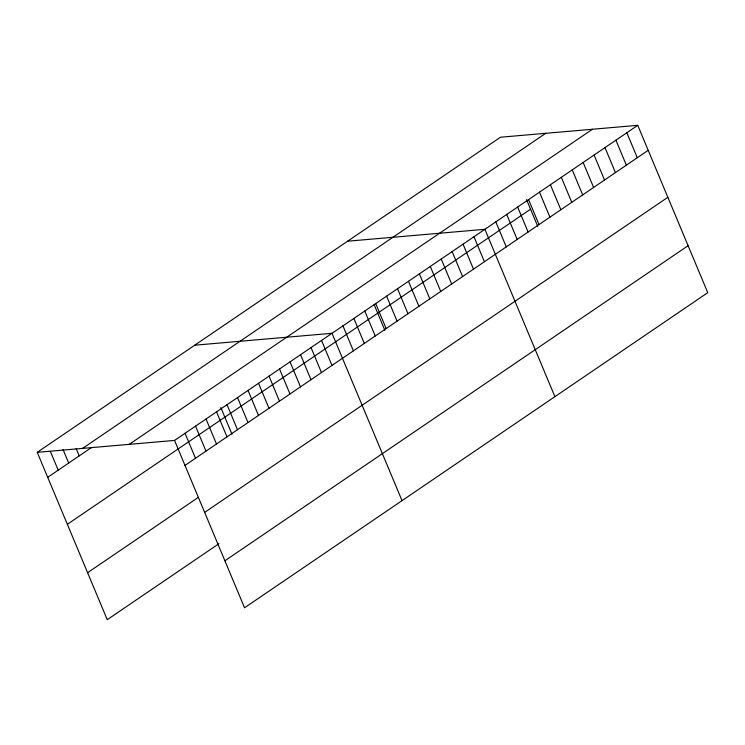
<?xml version="1.0" encoding="UTF-8"?>
<svg xmlns="http://www.w3.org/2000/svg" width="745" height="745" viewBox="0 0 745 745"><rect width="100%" height="100%" fill="white"/><g stroke="black" fill="none" stroke-linecap="round" stroke-linejoin="round"><path stroke-width="1.12" d="M37.25 452.327L500.454 137.229L637.748 125.328L707.75 292.673L244.546 607.771L174.544 440.425L37.25 452.327L107.252 619.672L218.928 543.71M82.555 448.406L545.768 133.299M47.699 477.321L91.607 447.447M129.239 444.355L592.443 129.258M174.544 440.425L637.748 125.328M67.357 524.294L530.561 209.196M184.993 465.411L648.206 150.313M87.603 572.7L198.319 497.381M204.642 512.392L667.855 197.295M224.888 560.789L688.101 245.692M347.598 241.212L484.893 229.311L554.895 396.657M194.743 345.196L332.028 333.294L402.03 500.64M626.834 132.75L637.282 157.744M615.91 140.181L626.368 165.167M604.996 147.612L615.445 172.598M594.072 155.034L604.53 180.02M583.158 162.466L593.607 187.451M572.235 169.888L582.692 194.883M561.32 177.319L571.769 202.305M550.397 184.741L560.855 209.736M539.482 192.173L549.931 217.158M528.568 199.595L539.017 224.59M526.538 199.585L537.732 226.34M517.645 207.026L528.103 232.012M506.73 214.458L517.179 239.443M495.807 221.88L506.265 246.874M473.969 236.733L484.427 261.728M463.055 244.164L473.503 269.15M452.131 251.587L462.589 276.581M441.217 259.018L451.666 284.003M430.293 266.449L440.751 291.435M419.379 273.871L429.828 298.866M408.465 281.303L418.913 306.288M397.541 288.725L407.999 313.719M386.627 296.156L397.076 321.142M375.704 303.578L386.161 328.573M374.13 304.64L384.876 330.324M364.789 311.01L375.238 335.995M353.866 318.441L364.324 343.426M342.951 325.863L353.4 350.858M321.533 340.437L331.981 365.423M311.028 347.58L321.486 372.565M300.533 354.722L310.991 379.708M290.038 361.865L300.486 386.851M279.533 368.999L289.991 393.993M269.038 376.141L279.487 401.136M258.534 383.284L268.992 408.279M248.038 390.427L258.487 415.421M237.534 397.569L247.992 422.564M227.039 404.712L237.487 429.707M220.827 407.552L232.012 434.307M216.534 411.855L226.992 436.849M206.039 418.997L216.488 443.992M195.544 426.14L205.993 451.125M185.039 433.283L195.497 458.268M76.148 448.602L79.203 455.893M63.036 449.496L68.698 463.036M50.362 451.433L58.203 470.179"/></g></svg>
